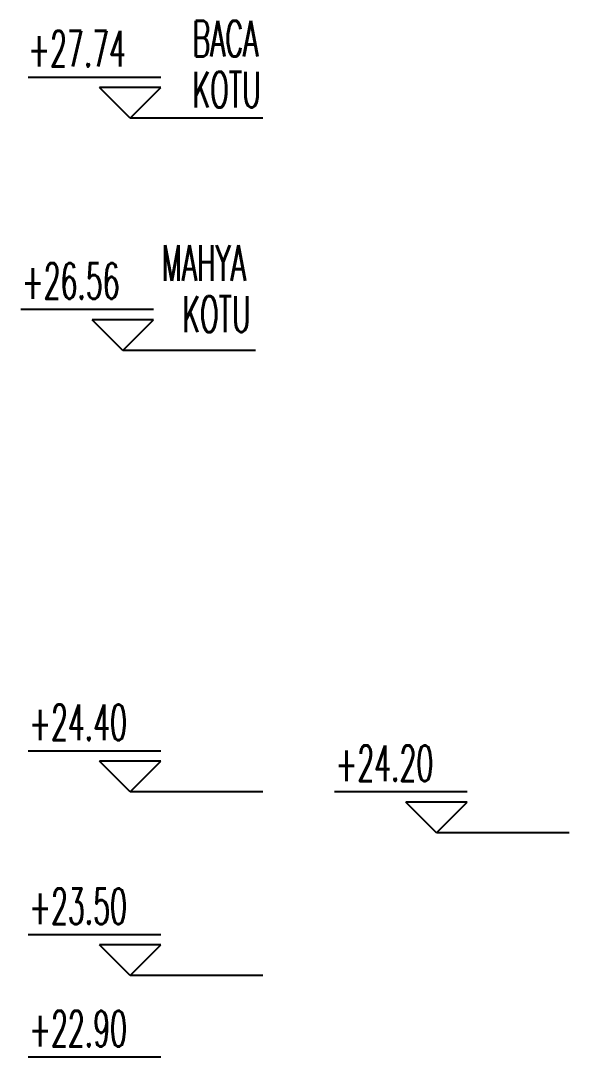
# Model space of a CAD drawing. Extents: x 78 to 306, y -397 to 18.
# Drawn here: x 280.1721 to 280.2259, y -396.3966 to -396.295 of the extents above; entities that cross this region are included whole.
import ezdxf

# ---------------------------------------------------------------- set-up
doc = ezdxf.new("R2010")
doc.units = 0
doc.header["$LTSCALE"] = 0.5
doc.header["$MEASUREMENT"] = 0
doc.layers.add('OLCU', color=31, linetype='CONTINUOUS')
doc.styles.add('OLCU', font='romans.shx', dxfattribs={"width": 0.6, "height": 0.125})

msp = doc.modelspace()

# ---------------------------------------------------------------- linework, layer by layer
at = {"layer": 'OLCU'}
for p, q in [((280.18586, -396.30056), (280.17286, -396.30056)), ((280.18286, -396.30456), (280.17986, -396.30156)), ((280.18586, -396.30156), (280.17986, -396.30156)), ((280.18286, -396.30456), (280.18586, -396.30156)), ((280.19586, -396.30456), (280.18286, -396.30456)), ((280.18514, -396.32331), (280.17214, -396.32331)), ((280.18214, -396.32731), (280.17914, -396.32431)), ((280.18514, -396.32431), (280.17914, -396.32431)), ((280.18214, -396.32731), (280.18514, -396.32431)), ((280.19514, -396.32731), (280.18214, -396.32731)), ((280.18586, -396.36656), (280.17286, -396.36656)), ((280.18286, -396.37056), (280.17986, -396.36756)), ((280.18586, -396.36756), (280.17986, -396.36756)), ((280.18286, -396.37056), (280.18586, -396.36756)), ((280.19586, -396.37056), (280.18286, -396.37056)), ((280.21586, -396.37056), (280.20286, -396.37056)), ((280.21286, -396.37456), (280.20986, -396.37156)), ((280.21586, -396.37156), (280.20986, -396.37156)), ((280.21286, -396.37456), (280.21586, -396.37156)), ((280.22586, -396.37456), (280.21286, -396.37456)), ((280.18586, -396.38456), (280.17286, -396.38456)), ((280.18286, -396.38856), (280.17986, -396.38556)), ((280.18586, -396.38556), (280.17986, -396.38556)), ((280.18286, -396.38856), (280.18586, -396.38556)), ((280.19586, -396.38856), (280.18286, -396.38856)), ((280.18586, -396.39656), (280.17286, -396.39656))]:
    msp.add_line(p, q, dxfattribs=at)

# ---------------------------------------------------------------- texts
at = {"layer": 'OLCU', "style": 'OLCU', "width": 0.55}
for s, p in [('BACA', (280.18897, -396.29851)), ('+27.74', (280.17288, -396.29951)), ('KOTU', (280.18897, -396.30351)), ('MAHYA', (280.18595, -396.32051)), ('+26.56', (280.17225, -396.32226)), ('KOTU', (280.18797, -396.32551)), ('+24.40', (280.17297, -396.36551)), ('+24.20', (280.20297, -396.36951)), ('+23.50', (280.17297, -396.38351)), ('+22.90', (280.17297, -396.39551))]:
    msp.add_text(s, height=0.0035, dxfattribs=at).set_placement(p)

doc.saveas('drawing.dxf')
